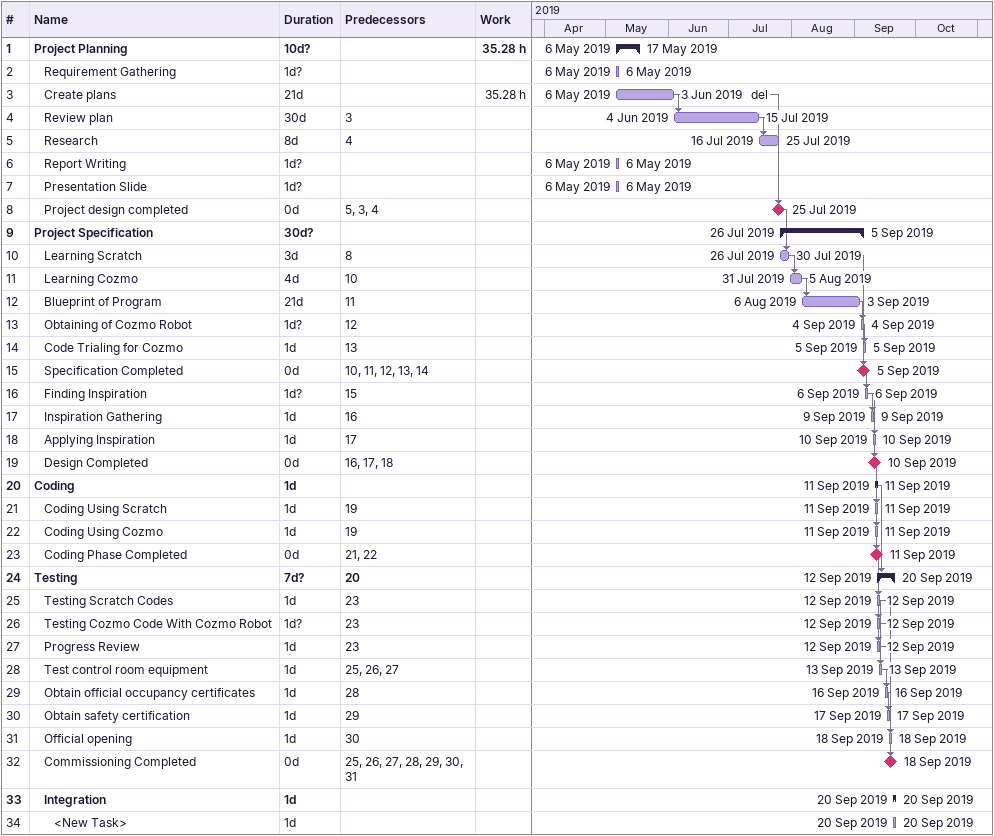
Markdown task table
| ID | Level | Task | Duration | Start | Finish | Predecessors | Resources | Work (h) |
|---|---|---|---|---|---|---|---|---|
| 1 | 1 | **Project Planning** | 10d? | 2019-05-06 | 2019-05-17 |  |  | 35.28 |
| 2 | 2 | Requirement Gathering | 1d? | 2019-05-06 | 2019-05-06 |  |  |  |
| 3 | 2 | Create plans | 21d | 2019-05-06 | 2019-06-03 |  | del | 35.28 |
| 4 | 2 | Review plan | 30d | 2019-06-04 | 2019-07-15 | 3 |  |  |
| 5 | 2 | Research | 8d | 2019-07-16 | 2019-07-25 | 4 |  |  |
| 6 | 2 | Report Writing | 1d? | 2019-05-06 | 2019-05-06 |  |  |  |
| 7 | 2 | Presentation Slide | 1d? | 2019-05-06 | 2019-05-06 |  |  |  |
| 8 | 2 | Project design completed | 0d | 2019-07-25 | 2019-07-25 | 5, 3, 4 |  |  |
| 9 | 1 | **Project Specification** | 30d? | 2019-07-26 | 2019-09-05 |  |  |  |
| 10 | 2 | Learning Scratch | 3d | 2019-07-26 | 2019-07-30 | 8 |  |  |
| 11 | 2 | Learning Cozmo | 4d | 2019-07-31 | 2019-08-05 | 10 |  |  |
| 12 | 2 | Blueprint of Program | 21d | 2019-08-06 | 2019-09-03 | 11 |  |  |
| 13 | 2 | Obtaining of Cozmo Robot | 1d? | 2019-09-04 | 2019-09-04 | 12 |  |  |
| 14 | 2 | Code Trialing for Cozmo | 1d | 2019-09-05 | 2019-09-05 | 13 |  |  |
| 15 | 2 | Specification Completed | 0d | 2019-09-05 | 2019-09-05 | 10, 11, 12, 13, 14 |  |  |
| 16 | 2 | Finding Inspiration | 1d? | 2019-09-06 | 2019-09-06 | 15 |  |  |
| 17 | 2 | Inspiration Gathering | 1d | 2019-09-09 | 2019-09-09 | 16 |  |  |
| 18 | 2 | Applying Inspiration | 1d | 2019-09-10 | 2019-09-10 | 17 |  |  |
| 19 | 2 | Design Completed | 0d | 2019-09-10 | 2019-09-10 | 16, 17, 18 |  |  |
| 20 | 1 | **Coding** | 1d | 2019-09-11 | 2019-09-11 |  |  |  |
| 21 | 2 | Coding Using Scratch | 1d | 2019-09-11 | 2019-09-11 | 19 |  |  |
| 22 | 2 | Coding Using Cozmo | 1d | 2019-09-11 | 2019-09-11 | 19 |  |  |
| 23 | 2 | Coding Phase Completed | 0d | 2019-09-11 | 2019-09-11 | 21, 22 |  |  |
| 24 | 1 | **Testing** | 7d? | 2019-09-12 | 2019-09-20 | 20 |  |  |
| 25 | 2 | Testing Scratch Codes | 1d | 2019-09-12 | 2019-09-12 | 23 |  |  |
| 26 | 2 | Testing Cozmo Code With Cozmo Robot | 1d? | 2019-09-12 | 2019-09-12 | 23 |  |  |
| 27 | 2 | Progress Review | 1d | 2019-09-12 | 2019-09-12 | 23 |  |  |
| 28 | 2 | Test control room equipment | 1d | 2019-09-13 | 2019-09-13 | 25, 26, 27 |  |  |
| 29 | 2 | Obtain official occupancy certificates | 1d | 2019-09-16 | 2019-09-16 | 28 |  |  |
| 30 | 2 | Obtain safety certification | 1d | 2019-09-17 | 2019-09-17 | 29 |  |  |
| 31 | 2 | Official opening | 1d | 2019-09-18 | 2019-09-18 | 30 |  |  |
| 32 | 2 | Commissioning Completed | 0d | 2019-09-18 | 2019-09-18 | 25, 26, 27, 28, 29, 30, 31 |  |  |
| 33 | 2 | **Integration** | 1d | 2019-09-20 | 2019-09-20 |  |  |  |
| 34 | 3 | <New Task> | 1d | 2019-09-20 | 2019-09-20 |  |  |  |
